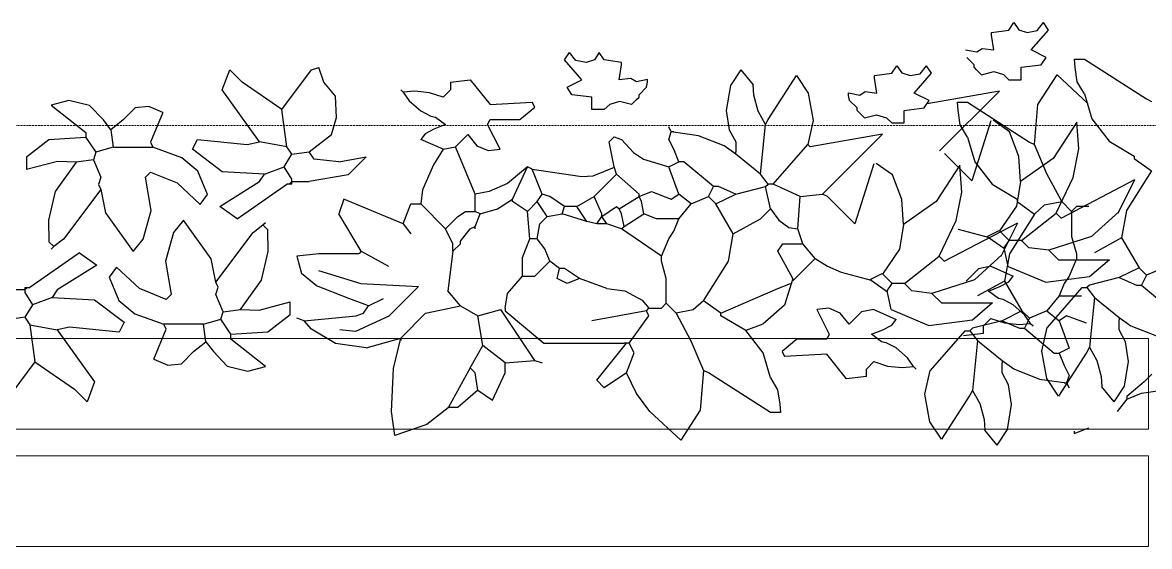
# Model space of a CAD drawing. Header units: inches. Extents: x 2960 to 8891, y 1487 to 4457.
# Drawn here: x 5723.7 to 5868.6, y 3496.3 to 3563.5 of the extents above; entities that cross this region are included whole.
import ezdxf

# ---------------------------------------------------------------- set-up
doc = ezdxf.new("R2010")
doc.units = ezdxf.units.IN
doc.header["$MEASUREMENT"] = 0
doc.linetypes.add('HIDDEN', pattern=[0.375, 0.25, -0.125])
for name, color, linetype, lineweight in [('A-FLOR-FTPT', 6, 'HIDDEN', 13), ('A-FURN', 8, 'Continuous', 20), ('G-HEDGE', 96, 'Continuous', 25)]:
    doc.layers.add(name, color=color, linetype=linetype, lineweight=lineweight)

msp = doc.modelspace()

# ---------------------------------------------------------------- linework, layer by layer
at = {"layer": 'A-FLOR-FTPT'}
msp.add_line((5910.47, 3550.33), (5003.47, 3550.33), dxfattribs=at)
at = {"layer": 'A-FURN'}
for p, q in [((5868.47, 3522.97), (5603.9, 3522.97)), ((5868.47, 3511.33), (5868.47, 3522.97)), ((5603.9, 3511.33), (5868.47, 3511.33)), ((5868.47, 3507.91), (5603.9, 3507.91)), ((5868.47, 3496.27), (5868.47, 3507.91)), ((5603.9, 3496.27), (5868.47, 3496.27))]:
    msp.add_line(p, q, dxfattribs=at)
at = {"layer": 'G-HEDGE'}
for p, q in [((5850.51, 3562.59), (5851.14, 3563.55)), ((5851.14, 3563.55), (5851.77, 3562.62)), ((5854.16, 3562.51), (5854.97, 3563.55)), ((5855.61, 3562.59), (5854.97, 3563.55)), ((5848.27, 3562.27), (5850.51, 3562.59)), ((5848.27, 3561.95), (5848.27, 3562.27)), ((5848.59, 3560.04), (5848.27, 3561.95)), ((5851.77, 3562.62), (5852.86, 3562.28)), ((5852.86, 3562.28), (5854.16, 3562.51)), ((5853.38, 3560.04), (5855.61, 3562.59)), ((5793.4, 3558.75), (5794.04, 3559.71)), ((5794.84, 3558.66), (5794.04, 3559.71)), ((5797.86, 3559.71), (5797.24, 3558.78)), ((5798.5, 3558.75), (5797.86, 3559.71)), ((5844.95, 3560.06), (5846.39, 3559.78)), ((5846.04, 3558.13), (5845.08, 3559.08)), ((5846.39, 3559.78), (5847.08, 3560.22)), ((5847.08, 3560.22), (5848.59, 3560.04)), ((5855.29, 3559.08), (5853.38, 3560.04)), ((5854.65, 3558.13), (5855.29, 3559.08)), ((5760.87, 3557.47), (5761.83, 3557.79)), ((5762.46, 3555.88), (5761.83, 3557.79)), ((5795.63, 3556.2), (5793.4, 3558.75)), ((5796.15, 3558.44), (5794.84, 3558.66)), ((5797.24, 3558.78), (5796.15, 3558.44)), ((5800.73, 3558.43), (5798.5, 3558.75)), ((5800.41, 3556.2), (5800.73, 3558.11)), ((5800.73, 3558.11), (5800.73, 3558.43)), ((5835.47, 3557.06), (5836.1, 3558.01)), ((5836.1, 3558.01), (5836.73, 3557.09)), ((5839.12, 3556.97), (5839.93, 3558.01)), ((5840.57, 3557.06), (5839.93, 3558.01)), ((5846.04, 3557.81), (5846.04, 3558.13)), ((5846.36, 3557.49), (5846.04, 3557.81)), ((5852.1, 3557.81), (5854.65, 3558.13)), ((5852.1, 3556.21), (5852.1, 3557.81)), ((5858.93, 3558.85), (5860.21, 3558.85)), ((5859.01, 3557.78), (5858.93, 3558.85)), ((5859.3, 3555.94), (5859.01, 3557.78)), ((5860.21, 3558.85), (5868.18, 3553.75)), ((5749.39, 3554.92), (5750.35, 3557.47)), ((5751.94, 3555.88), (5750.35, 3557.47)), ((5757.04, 3552.37), (5760.87, 3557.47)), ((5778.73, 3555.88), (5781.28, 3556.2)), ((5781.28, 3556.2), (5783.83, 3553.01)), ((5793.72, 3555.24), (5795.63, 3556.2)), ((5801.92, 3556.38), (5800.41, 3556.2)), ((5802.62, 3555.94), (5801.92, 3556.38)), ((5804.06, 3556.22), (5802.62, 3555.94)), ((5804.06, 3555.9), (5804.06, 3556.22)), ((5816.04, 3557.47), (5814.73, 3555.47)), ((5816.04, 3557.47), (5817.63, 3555.56)), ((5819.55, 3551.1), (5823.19, 3556.73)), ((5823.19, 3556.73), (5824.7, 3554.5)), ((5833.23, 3556.74), (5835.47, 3557.06)), ((5833.23, 3556.42), (5833.23, 3556.74)), ((5833.55, 3554.5), (5833.23, 3556.42)), ((5836.73, 3557.09), (5837.82, 3556.74)), ((5837.82, 3556.74), (5839.12, 3556.97)), ((5838.34, 3554.5), (5840.57, 3557.06)), ((5846.36, 3557.49), (5847, 3556.85)), ((5847, 3556.85), (5848.55, 3557.26)), ((5848.55, 3557.26), (5849.81, 3556.86)), ((5849.81, 3556.86), (5850.51, 3556.21)), ((5850.51, 3556.21), (5852.1, 3556.21)), ((5854.22, 3553.01), (5856.71, 3556.85)), ((5856.71, 3556.85), (5860.66, 3553.17)), ((5754.17, 3548.22), (5749.39, 3554.92)), ((5757.04, 3552.37), (5751.94, 3555.88)), ((5763.95, 3554.11), (5762.46, 3555.88)), ((5772.67, 3554.6), (5772.35, 3554.92)), ((5774.15, 3554.72), (5772.67, 3554.6)), ((5776.02, 3554.54), (5774.15, 3554.72)), ((5778.73, 3554.92), (5777.77, 3553.97)), ((5778.73, 3555.88), (5778.73, 3554.92)), ((5794.35, 3554.28), (5793.72, 3555.24)), ((5802.97, 3554.28), (5803.92, 3555.24)), ((5803.92, 3555.24), (5804.06, 3555.9)), ((5814.73, 3555.47), (5814.18, 3552.27)), ((5817.72, 3554.21), (5817.63, 3555.56)), ((5831.35, 3554.24), (5832.04, 3554.69)), ((5832.04, 3554.69), (5833.55, 3554.5)), ((5849.3, 3554.76), (5840.01, 3553.12)), ((5841.6, 3547.06), (5849.3, 3554.76)), ((5860.21, 3554.39), (5859.3, 3555.94)), ((5729.69, 3553.53), (5727.41, 3552.95)), ((5732.33, 3552.92), (5729.69, 3553.53)), ((5764.1, 3551.35), (5763.95, 3554.11)), ((5772.67, 3554.6), (5773.44, 3553.5)), ((5773.44, 3553.5), (5774.91, 3552.21)), ((5777.77, 3553.97), (5776.02, 3554.54)), ((5783.83, 3553.01), (5789.25, 3553.33)), ((5789.57, 3552.69), (5789.25, 3553.33)), ((5796.91, 3553.97), (5794.35, 3554.28)), ((5796.91, 3552.37), (5796.91, 3553.97)), ((5800.45, 3553.41), (5799.2, 3553.01)), ((5802.01, 3553.01), (5800.45, 3553.41)), ((5802.65, 3553.65), (5802.01, 3553.01)), ((5802.65, 3553.65), (5802.97, 3553.97)), ((5802.97, 3553.97), (5802.97, 3554.28)), ((5818.27, 3552.16), (5817.72, 3554.21)), ((5824.7, 3554.5), (5825.35, 3550.96)), ((5829.91, 3554.2), (5829.91, 3554.52)), ((5829.91, 3554.52), (5831.35, 3554.24)), ((5830.04, 3553.55), (5829.91, 3554.2)), ((5831, 3552.59), (5830.04, 3553.55)), ((5840.25, 3553.55), (5838.34, 3554.5)), ((5839.61, 3552.59), (5840.25, 3553.55)), ((5843.89, 3553.31), (5845.17, 3553.31)), ((5843.97, 3552.25), (5843.89, 3553.31)), ((5845.17, 3553.31), (5853.14, 3548.21)), ((5860.21, 3554.39), (5861.17, 3551.2)), ((5868.18, 3553.75), (5868.82, 3553.43)), ((5727.41, 3552.95), (5731.88, 3549.45)), ((5734.11, 3551.04), (5732.33, 3552.92)), ((5738.19, 3552.61), (5736.66, 3551.04)), ((5739.94, 3552.77), (5738.19, 3552.61)), ((5741.77, 3552), (5739.94, 3552.77)), ((5741.77, 3552), (5740.17, 3548.17)), ((5757.68, 3547.59), (5757.04, 3552.37)), ((5774.91, 3552.21), (5776.2, 3551.53)), ((5787.66, 3551.1), (5789.57, 3552.69)), ((5798.5, 3552.37), (5796.91, 3552.37)), ((5799.2, 3553.01), (5798.5, 3552.37)), ((5814.18, 3552.27), (5814.56, 3549.76)), ((5819.23, 3550.46), (5818.27, 3552.16)), ((5831, 3552.27), (5831, 3552.59)), ((5831.32, 3551.95), (5831, 3552.27)), ((5831.32, 3551.95), (5831.96, 3551.32)), ((5831.96, 3551.32), (5833.51, 3551.72)), ((5833.51, 3551.72), (5834.77, 3551.32)), ((5837.06, 3552.27), (5839.61, 3552.59)), ((5837.06, 3550.68), (5837.06, 3552.27)), ((5844.26, 3550.41), (5843.97, 3552.25)), ((5853.78, 3547.89), (5854.22, 3553.01)), ((5735.07, 3549.77), (5734.11, 3551.04)), ((5736.66, 3551.04), (5735.07, 3549.77)), ((5763.42, 3549.18), (5764.1, 3551.35)), ((5776.2, 3551.53), (5776.81, 3551.41)), ((5778.09, 3550.46), (5776.61, 3549.88)), ((5776.81, 3551.41), (5778.09, 3550.46)), ((5783.51, 3550.46), (5783.83, 3551.1)), ((5785.11, 3547.27), (5783.51, 3550.46)), ((5783.83, 3551.1), (5787.66, 3551.1)), ((5818.59, 3544.08), (5819.23, 3550.46)), ((5819.23, 3550.46), (5819.55, 3551.1)), ((5825.35, 3550.96), (5824.65, 3547.91)), ((5834.77, 3551.32), (5835.47, 3550.68)), ((5835.47, 3550.68), (5837.06, 3550.68)), ((5845.17, 3548.85), (5844.26, 3550.41)), ((5848.2, 3550.93), (5845.75, 3543.24)), ((5850.6, 3549.53), (5848.5, 3551)), ((5859.25, 3550.75), (5856.21, 3546.1)), ((5859.48, 3547.33), (5859.25, 3550.75)), ((5861.17, 3551.2), (5863.4, 3548.33)), ((5731.88, 3549.45), (5731.88, 3548.81)), ((5735.07, 3549.77), (5735.39, 3547.53)), ((5760.55, 3546.95), (5763.42, 3549.18)), ((5775.49, 3549.26), (5774.9, 3548.54)), ((5776.61, 3549.88), (5775.49, 3549.26)), ((5779.37, 3547.59), (5780.96, 3549.18)), ((5780.96, 3549.18), (5782.11, 3547.73)), ((5799.14, 3548.22), (5799.78, 3548.86)), ((5799.78, 3548.86), (5800.73, 3548.54)), ((5807.11, 3549.5), (5806.79, 3550.14)), ((5806.79, 3548.54), (5807.11, 3549.5)), ((5807.43, 3549.5), (5807.11, 3549.5)), ((5810.59, 3549.02), (5807.11, 3549.5)), ((5813.91, 3547.71), (5810.59, 3549.02)), ((5814.56, 3549.76), (5815.4, 3548.22)), ((5834.26, 3549.23), (5824.97, 3547.59)), ((5826.56, 3541.53), (5834.26, 3549.23)), ((5845.17, 3548.85), (5846.13, 3545.66)), ((5851.77, 3546.35), (5850.6, 3549.53)), ((5727.1, 3548.49), (5724.23, 3546.26)), ((5731.88, 3548.81), (5727.1, 3548.49)), ((5731.88, 3548.81), (5733.16, 3546.9)), ((5735.39, 3547.53), (5733.16, 3546.9)), ((5735.39, 3547.53), (5740.49, 3547.53)), ((5740.17, 3548.17), (5740.49, 3547.53)), ((5744.19, 3546.17), (5740.49, 3547.53)), ((5745.56, 3547.27), (5746.2, 3548.54)), ((5746.2, 3548.54), (5752.58, 3547.91)), ((5752.58, 3547.91), (5754.17, 3548.22)), ((5757.68, 3547.59), (5754.17, 3548.22)), ((5758.32, 3546.63), (5757.68, 3547.59)), ((5777.77, 3547.27), (5774.9, 3548.54)), ((5777.77, 3547.27), (5779.37, 3547.59)), ((5781.92, 3541.53), (5779.37, 3547.59)), ((5782.11, 3547.73), (5783.58, 3547.12)), ((5799.78, 3545.04), (5799.14, 3548.22)), ((5800.73, 3548.54), (5802.25, 3546.85)), ((5807.43, 3547.27), (5806.79, 3548.54)), ((5815.4, 3546.63), (5813.91, 3547.71)), ((5815.4, 3548.22), (5815.4, 3546.95)), ((5820.19, 3542.8), (5824.65, 3547.91)), ((5824.97, 3547.59), (5824.65, 3547.91)), ((5853.14, 3548.21), (5853.78, 3547.89)), ((5855.39, 3544.12), (5853.78, 3547.89)), ((5863.4, 3548.33), (5866.59, 3546.41)), ((5724.23, 3546.26), (5724.23, 3544.66)), ((5732.84, 3545.94), (5730.6, 3545.62)), ((5733.16, 3546.9), (5732.84, 3545.94)), ((5732.84, 3545.94), (5733.79, 3543.71)), ((5746.24, 3544.48), (5744.19, 3546.17)), ((5749.39, 3544.4), (5745.56, 3547.27)), ((5757.36, 3545.04), (5758.32, 3546.63)), ((5758.32, 3546.63), (5760.55, 3546.95)), ((5761.19, 3545.99), (5760.55, 3546.95)), ((5764.38, 3545.67), (5761.19, 3545.99)), ((5764.38, 3545.67), (5767.91, 3546.29)), ((5767.91, 3546.29), (5765.56, 3543.99)), ((5777.77, 3547.27), (5776.55, 3545.27)), ((5783.58, 3547.12), (5785.11, 3547.27)), ((5802.25, 3546.85), (5803.56, 3545.99)), ((5803.56, 3545.99), (5806.79, 3545.04)), ((5808.07, 3545.67), (5807.43, 3547.27)), ((5815.4, 3546.63), (5815.4, 3546.95)), ((5818.59, 3544.08), (5815.4, 3546.63)), ((5845.75, 3543.24), (5842.24, 3546.75)), ((5852, 3543.16), (5851.77, 3546.35)), ((5856.21, 3546.1), (5852, 3543.16)), ((5858.78, 3543.65), (5859.48, 3547.33)), ((5866.59, 3546.41), (5866.59, 3546.09)), ((5866.59, 3546.09), (5868.82, 3544.5)), ((5728.23, 3545.71), (5724.23, 3544.66)), ((5730.6, 3545.62), (5727.94, 3541.87)), ((5730.6, 3545.62), (5728.23, 3545.71)), ((5747.51, 3541.47), (5746.24, 3544.48)), ((5754.81, 3544.08), (5757.36, 3545.04)), ((5758.32, 3543.44), (5757.36, 3545.04)), ((5776.55, 3545.27), (5775.14, 3542.08)), ((5788.61, 3545.04), (5786.04, 3542.88)), ((5786.7, 3540.89), (5788.61, 3545.04)), ((5789.25, 3544.72), (5788.61, 3545.04)), ((5789.25, 3544.72), (5795.63, 3543.76)), ((5790.53, 3541.53), (5789.25, 3544.72)), ((5797.08, 3543.88), (5799.8, 3544.97)), ((5800.09, 3544.08), (5799.78, 3545.04)), ((5806.79, 3545.04), (5808.07, 3545.67)), ((5808.07, 3541.53), (5806.79, 3545.04)), ((5808.71, 3545.67), (5808.07, 3545.67)), ((5812.53, 3542.48), (5808.71, 3545.67)), ((5833.16, 3545.39), (5830.71, 3537.7)), ((5835.56, 3543.99), (5833.46, 3545.46)), ((5844.21, 3545.22), (5841.17, 3540.56)), ((5844.44, 3541.79), (5844.21, 3545.22)), ((5846.13, 3545.66), (5848.36, 3542.79)), ((5868.82, 3544.5), (5865.63, 3539.4)), ((5733.79, 3543.71), (5733.47, 3542.75)), ((5740.17, 3544.34), (5739.53, 3543.71)), ((5740.24, 3539.42), (5739.53, 3543.71)), ((5740.17, 3544.34), (5743.61, 3542.95)), ((5749.07, 3539.93), (5754.17, 3543.12)), ((5754.81, 3544.08), (5749.39, 3544.4)), ((5754.17, 3543.12), (5754.81, 3544.08)), ((5758, 3542.8), (5758.32, 3543.12)), ((5758.32, 3543.12), (5758.32, 3543.44)), ((5758.32, 3542.8), (5758.32, 3543.12)), ((5758.32, 3543.12), (5760.55, 3543.12)), ((5765.56, 3543.99), (5760.55, 3543.12)), ((5795.63, 3543.76), (5797.08, 3543.88)), ((5797.22, 3541.21), (5800.09, 3544.08)), ((5802.97, 3541.53), (5800.09, 3544.08)), ((5819.55, 3542.8), (5818.59, 3544.08)), ((5836.73, 3540.81), (5835.56, 3543.99)), ((5852, 3543.16), (5851.48, 3539.98)), ((5857.29, 3540.56), (5855.39, 3544.12)), ((5856.59, 3539.09), (5858.78, 3543.65)), ((5857.23, 3538.45), (5866.71, 3543.38)), ((5864.57, 3539.09), (5866.71, 3543.38)), ((5727.94, 3541.87), (5727.06, 3538.19)), ((5733.79, 3542.11), (5729.01, 3535.73)), ((5733.47, 3542.75), (5733.79, 3542.11)), ((5733.79, 3542.11), (5734.38, 3539.11)), ((5743.61, 3542.95), (5746.55, 3540.2)), ((5751.3, 3538.34), (5757.68, 3542.8)), ((5758, 3542.8), (5757.68, 3542.8)), ((5758.32, 3542.8), (5758, 3542.8)), ((5775.14, 3542.08), (5774.9, 3540.25)), ((5783.69, 3541.84), (5781.92, 3541.53)), ((5786.04, 3542.88), (5783.69, 3541.84)), ((5802.97, 3541.21), (5804.56, 3541.85)), ((5804.56, 3541.85), (5807.11, 3540.89)), ((5811.89, 3541.21), (5812.53, 3542.48)), ((5813.17, 3542.48), (5812.53, 3542.48)), ((5815.4, 3541.53), (5813.17, 3542.48)), ((5815.4, 3541.53), (5819.23, 3542.48)), ((5819.23, 3542.48), (5819.55, 3542.8)), ((5819.87, 3539.61), (5819.23, 3542.48)), ((5820.19, 3542.8), (5819.55, 3542.8)), ((5823.69, 3541.21), (5820.19, 3542.8)), ((5843.74, 3538.12), (5844.44, 3541.79)), ((5848.36, 3542.79), (5851.55, 3540.88)), ((5746.55, 3540.2), (5747.51, 3541.47)), ((5765.01, 3540.89), (5764.38, 3538.98)), ((5772.67, 3537.7), (5765.01, 3540.89)), ((5772.67, 3537.7), (5773.63, 3540.25)), ((5773.63, 3540.25), (5774.9, 3540.25)), ((5778.09, 3537.06), (5774.9, 3540.25)), ((5781.92, 3539.3), (5781.92, 3541.53)), ((5784.79, 3539.61), (5786.7, 3540.89)), ((5786.7, 3540.57), (5786.7, 3540.89)), ((5788.61, 3539.3), (5786.7, 3540.57)), ((5788.61, 3539.3), (5789.89, 3540.57)), ((5789.89, 3540.57), (5790.53, 3541.53)), ((5791.16, 3538.66), (5789.89, 3540.57)), ((5791.48, 3541.21), (5790.53, 3541.53)), ((5793.4, 3539.93), (5791.48, 3541.21)), ((5794.99, 3539.93), (5797.22, 3541.21)), ((5798.18, 3538.98), (5797.22, 3541.21)), ((5800.41, 3539.61), (5802.97, 3541.21)), ((5802.97, 3541.21), (5802.97, 3541.53)), ((5803.28, 3540.57), (5802.97, 3541.21)), ((5803.6, 3538.98), (5803.28, 3540.57)), ((5807.11, 3540.89), (5808.07, 3541.53)), ((5809.66, 3540.25), (5808.07, 3541.53)), ((5808.07, 3538.34), (5809.66, 3540.25)), ((5809.66, 3540.25), (5811.89, 3541.21)), ((5812.85, 3540.25), (5811.89, 3541.21)), ((5812.85, 3540.25), (5815.4, 3541.53)), ((5815.08, 3536.43), (5812.85, 3540.25)), ((5823.37, 3537.06), (5823.69, 3541.21)), ((5823.69, 3541.21), (5826.56, 3541.53)), ((5827.2, 3541.21), (5826.56, 3541.53)), ((5830.71, 3537.7), (5827.2, 3541.21)), ((5836.96, 3537.63), (5836.73, 3540.81)), ((5841.17, 3540.56), (5836.96, 3537.63)), ((5851.55, 3540.88), (5851.55, 3540.56)), ((5851.55, 3540.56), (5853.78, 3538.96)), ((5853.78, 3538.96), (5855.1, 3540.13)), ((5855.1, 3540.13), (5857.29, 3540.56)), ((5857.29, 3540.56), (5858.56, 3539.28)), ((5734.38, 3539.11), (5737.94, 3534.14)), ((5739.21, 3535.73), (5740.24, 3539.42)), ((5751.3, 3538.34), (5749.07, 3539.93)), ((5767.25, 3534.19), (5764.38, 3538.98)), ((5779.68, 3538.66), (5780.64, 3539.3)), ((5780.64, 3539.3), (5781.92, 3539.3)), ((5782.55, 3538.98), (5781.92, 3539.3)), ((5781.92, 3537.38), (5782.55, 3538.98)), ((5782.55, 3538.98), (5784.79, 3539.61)), ((5788.93, 3535.79), (5788.61, 3539.3)), ((5791.16, 3538.66), (5793.08, 3538.98)), ((5793.08, 3538.98), (5793.4, 3539.93)), ((5796.27, 3538.02), (5793.08, 3538.98)), ((5794.99, 3539.93), (5793.4, 3539.93)), ((5796.27, 3538.02), (5794.99, 3539.93)), ((5798.18, 3538.66), (5800.09, 3539.93)), ((5798.18, 3538.66), (5798.18, 3538.98)), ((5800.09, 3539.93), (5800.41, 3539.61)), ((5800.73, 3538.98), (5800.41, 3539.61)), ((5801.05, 3537.38), (5800.73, 3538.98)), ((5801.05, 3537.38), (5803.6, 3538.98)), ((5805.2, 3538.34), (5803.6, 3538.98)), ((5818.59, 3538.34), (5819.87, 3539.61)), ((5819.87, 3539.61), (5820.92, 3538.16)), ((5851.48, 3539.98), (5849.31, 3536.79)), ((5853.78, 3538.96), (5850.59, 3533.86)), ((5852.13, 3535.58), (5856.59, 3539.09)), ((5856.59, 3539.09), (5857.23, 3538.45)), ((5859.2, 3539.92), (5858.56, 3539.28)), ((5858.56, 3539.28), (5858.56, 3536.09)), ((5860.8, 3539.92), (5859.2, 3539.92)), ((5864.62, 3539.25), (5861.12, 3536.06)), ((5865.63, 3539.4), (5864.99, 3535.89)), ((5727.06, 3538.19), (5727.1, 3535.41)), ((5744.42, 3538.19), (5743.15, 3536.6)), ((5747.98, 3533.22), (5744.42, 3538.19)), ((5753.35, 3536.6), (5754.63, 3537.56)), ((5754.63, 3537.56), (5754.95, 3537.88)), ((5755.27, 3536.92), (5754.63, 3537.56)), ((5772.67, 3537.7), (5773.63, 3536.43)), ((5778.09, 3537.06), (5779.68, 3538.66)), ((5781.28, 3537.06), (5781.92, 3537.38)), ((5781.92, 3537.06), (5781.92, 3537.38)), ((5789.89, 3535.79), (5790.21, 3537.7)), ((5790.21, 3537.7), (5791.16, 3538.66)), ((5797.54, 3537.7), (5796.27, 3538.02)), ((5797.54, 3537.7), (5798.18, 3538.66)), ((5798.82, 3537.7), (5797.54, 3537.7)), ((5798.82, 3537.7), (5798.18, 3538.66)), ((5800.73, 3537.06), (5798.82, 3537.7)), ((5800.73, 3537.06), (5801.05, 3537.38)), ((5808.07, 3538.34), (5805.2, 3538.34)), ((5807.43, 3536.74), (5808.07, 3538.34)), ((5815.08, 3536.43), (5818.59, 3538.34)), ((5820.92, 3538.16), (5822.24, 3537.24)), ((5822.24, 3537.24), (5823.37, 3537.06)), ((5836.96, 3537.63), (5836.44, 3534.44)), ((5841.55, 3533.56), (5843.74, 3538.12)), ((5842.19, 3532.92), (5851.67, 3537.85)), ((5849.53, 3533.56), (5851.67, 3537.85)), ((5743.15, 3536.6), (5742.12, 3532.91)), ((5748.57, 3530.22), (5753.35, 3536.6)), ((5755.3, 3534.14), (5755.27, 3536.92)), ((5779.05, 3535.15), (5778.09, 3537.06)), ((5780, 3535.47), (5781.28, 3537.06)), ((5787.97, 3533.4), (5788.93, 3535.79)), ((5789.89, 3535.79), (5788.93, 3535.79)), ((5790.85, 3534.51), (5789.89, 3535.79)), ((5805.84, 3533.56), (5800.73, 3537.06)), ((5805.84, 3533.56), (5806.79, 3535.79)), ((5806.79, 3535.79), (5807.43, 3536.74)), ((5814.45, 3532.92), (5815.08, 3536.43)), ((5824.01, 3535.15), (5823.37, 3537.06)), ((5843.98, 3537.03), (5847.85, 3535.99)), ((5847.64, 3536.05), (5849.26, 3536.86)), ((5847.85, 3535.99), (5849.96, 3534.52)), ((5849.26, 3536.86), (5850.53, 3535.58)), ((5861.12, 3536.06), (5855.64, 3534.31)), ((5858.56, 3536.09), (5859.2, 3533.86)), ((5864.99, 3535.89), (5861.49, 3533.97)), ((5864.99, 3535.89), (5867.23, 3532.06)), ((5727.1, 3535.41), (5727.73, 3534.78)), ((5727.73, 3534.78), (5727.41, 3534.46)), ((5729.01, 3535.73), (5727.73, 3534.78)), ((5737.94, 3534.14), (5739.21, 3535.73)), ((5779.05, 3534.19), (5780, 3535.15)), ((5779.05, 3534.19), (5779.05, 3535.15)), ((5780, 3535.15), (5780, 3535.47)), ((5791.48, 3532.92), (5790.85, 3534.51)), ((5820.82, 3534.19), (5821.46, 3535.15)), ((5821.46, 3535.15), (5824.01, 3535.15)), ((5825.61, 3533.24), (5824.01, 3535.15)), ((5836.44, 3534.44), (5834.27, 3531.25)), ((5849.9, 3534.63), (5850.53, 3535.58)), ((5850.43, 3532.22), (5849.9, 3534.63)), ((5852.13, 3535.58), (5850.53, 3535.58)), ((5853.08, 3534.63), (5852.13, 3535.58)), ((5855.64, 3534.31), (5853.08, 3534.63)), ((5731.06, 3533.99), (5724.68, 3529.53)), ((5731.06, 3533.99), (5733.29, 3532.4)), ((5742.12, 3532.91), (5742.83, 3528.63)), ((5748.57, 3530.22), (5747.98, 3533.22)), ((5754.42, 3530.46), (5755.3, 3534.14)), ((5761.83, 3533.87), (5758.96, 3533.56)), ((5758.96, 3533.56), (5759.59, 3531.32)), ((5766.93, 3533.87), (5761.83, 3533.87)), ((5767.25, 3534.19), (5766.93, 3533.87)), ((5767.25, 3534.19), (5770.75, 3532.28)), ((5779.05, 3534.19), (5778.41, 3529.09)), ((5787.98, 3531), (5787.97, 3533.4)), ((5789.57, 3531), (5791.48, 3532.92)), ((5792.76, 3531.96), (5791.48, 3532.92)), ((5805.84, 3532.92), (5805.84, 3533.56)), ((5806.47, 3530.69), (5805.84, 3532.92)), ((5811.26, 3527.82), (5814.45, 3532.92)), ((5822.74, 3530.69), (5820.82, 3534.19)), ((5822.74, 3530.37), (5825.61, 3533.24)), ((5825.61, 3533.24), (5827.2, 3532.28)), ((5837.09, 3530.05), (5841.55, 3533.56)), ((5841.55, 3533.56), (5842.19, 3532.92)), ((5849.58, 3533.71), (5846.08, 3530.53)), ((5850.59, 3533.86), (5849.95, 3530.35)), ((5856.91, 3533.03), (5855.64, 3534.31)), ((5863.35, 3533.03), (5856.91, 3533.03)), ((5859.2, 3533.22), (5858.24, 3530.99)), ((5859.2, 3533.86), (5859.2, 3533.22)), ((5860.88, 3530.92), (5863.45, 3533.13)), ((5733.29, 3532.4), (5728.19, 3529.21)), ((5735.81, 3532.14), (5734.86, 3530.86)), ((5738.76, 3529.39), (5735.81, 3532.14)), ((5761.77, 3531.69), (5767.22, 3530.06)), ((5792.44, 3530.69), (5792.76, 3531.96)), ((5793.4, 3531.96), (5792.76, 3531.96)), ((5795.31, 3530.69), (5793.4, 3531.96)), ((5827.2, 3532.28), (5828.94, 3531.5)), ((5828.94, 3531.5), (5832.81, 3530.45)), ((5846.61, 3531.93), (5845.01, 3530.33)), ((5848.2, 3532.25), (5846.61, 3531.93)), ((5848.2, 3532.25), (5851.07, 3530.97)), ((5850.43, 3532.22), (5855.27, 3530.19)), ((5867.23, 3532.06), (5864.67, 3530.79)), ((5867.23, 3532.06), (5868.18, 3531.1)), ((5870.41, 3532.06), (5868.18, 3531.1)), ((5734.86, 3530.86), (5736.12, 3527.85)), ((5748.89, 3529.58), (5748.57, 3530.22)), ((5751.76, 3526.71), (5754.42, 3530.46)), ((5761.51, 3529.73), (5759.59, 3531.32)), ((5767.22, 3530.06), (5774.62, 3529.65)), ((5786.38, 3529.09), (5787.98, 3531)), ((5787.98, 3531), (5789.57, 3531)), ((5793.72, 3530.05), (5792.44, 3530.69)), ((5795.31, 3530.69), (5793.72, 3530.05)), ((5798.82, 3529.41), (5795.31, 3530.69)), ((5806.47, 3527.5), (5806.47, 3530.69)), ((5820.82, 3529.41), (5822.42, 3530.05)), ((5822.74, 3530.69), (5821.65, 3527.26)), ((5822.74, 3530.37), (5822.74, 3530.69)), ((5832.6, 3530.51), (5834.22, 3531.32)), ((5832.81, 3530.45), (5834.92, 3528.98)), ((5834.22, 3531.32), (5835.49, 3530.05)), ((5834.86, 3529.09), (5835.49, 3530.05)), ((5837.09, 3530.05), (5835.49, 3530.05)), ((5838.04, 3529.09), (5837.09, 3530.05)), ((5846.08, 3530.53), (5840.6, 3528.77)), ((5849.95, 3530.35), (5846.45, 3528.44)), ((5849.36, 3529.64), (5850.48, 3530.25)), ((5849.95, 3530.35), (5852.19, 3526.52)), ((5850.48, 3530.25), (5851.07, 3530.97)), ((5855.27, 3530.19), (5860.88, 3530.92)), ((5857.61, 3530.03), (5856.97, 3528.44)), ((5858.24, 3530.99), (5857.61, 3530.03)), ((5864.67, 3530.79), (5860.85, 3529.83)), ((5864.67, 3530.79), (5866.91, 3529.83)), ((5868.18, 3531.1), (5867.54, 3529.83)), ((5724.04, 3529.21), (5721.81, 3529.21)), ((5724.04, 3529.53), (5724.36, 3529.53)), ((5724.04, 3529.53), (5724.04, 3529.21)), ((5724.36, 3529.53), (5724.04, 3529.21)), ((5724.04, 3529.21), (5724.04, 3528.89)), ((5724.04, 3528.89), (5725, 3527.3)), ((5724.36, 3529.53), (5724.68, 3529.53)), ((5728.19, 3529.21), (5727.55, 3528.25)), ((5742.19, 3527.99), (5738.76, 3529.39)), ((5742.19, 3527.99), (5742.83, 3528.63)), ((5748.57, 3528.63), (5748.89, 3529.58)), ((5749.53, 3526.39), (5748.57, 3528.63)), ((5765.65, 3528.13), (5761.51, 3529.73)), ((5774.62, 3529.65), (5770.79, 3525.84)), ((5780, 3527.18), (5778.41, 3529.09)), ((5785.74, 3526.86), (5786.06, 3528.77)), ((5786.06, 3528.77), (5786.38, 3529.09)), ((5798.82, 3529.41), (5801.15, 3529.1)), ((5801.15, 3529.1), (5803.35, 3527.88)), ((5813.49, 3526.22), (5820.82, 3529.41)), ((5835.39, 3526.68), (5834.86, 3529.09)), ((5840.6, 3528.77), (5838.04, 3529.09)), ((5841.87, 3527.5), (5840.6, 3528.77)), ((5847.88, 3529.06), (5849.36, 3529.64)), ((5849.16, 3528.1), (5847.88, 3529.06)), ((5859.89, 3529.51), (5855.43, 3524.41)), ((5859.89, 3529.51), (5860.53, 3529.51)), ((5860.85, 3529.83), (5860.53, 3529.51)), ((5860.53, 3529.51), (5861.49, 3528.23)), ((5866.91, 3529.83), (5867.54, 3529.83)), ((5867.54, 3529.83), (5871.37, 3526.64)), ((5725, 3527.3), (5724.04, 3525.7)), ((5727.55, 3528.25), (5725, 3527.3)), ((5727.55, 3528.25), (5732.97, 3527.94)), ((5732.97, 3527.94), (5736.8, 3525.07)), ((5736.12, 3527.85), (5738.17, 3526.16)), ((5754.13, 3526.62), (5758.14, 3527.67)), ((5758.14, 3526.08), (5758.14, 3527.67)), ((5768.2, 3527.18), (5765.65, 3528.13)), ((5767.57, 3526.22), (5768.2, 3527.18)), ((5768.2, 3527.18), (5770.12, 3528.13)), ((5775.54, 3526.22), (5780, 3527.18)), ((5780, 3527.18), (5782.24, 3525.9)), ((5803.35, 3527.88), (5804.24, 3526.86)), ((5805.84, 3526.86), (5806.47, 3527.5)), ((5807.75, 3526.22), (5806.47, 3527.5)), ((5811.26, 3527.82), (5809.94, 3526.65)), ((5813.49, 3526.22), (5811.26, 3527.82)), ((5821.65, 3527.26), (5818.87, 3524.81)), ((5848.31, 3527.5), (5841.87, 3527.5)), ((5845.84, 3525.39), (5848.41, 3527.59)), ((5849.77, 3527.98), (5849.16, 3528.1)), ((5851.06, 3527.31), (5849.77, 3527.98)), ((5852.53, 3526.02), (5851.06, 3527.31)), ((5856.97, 3528.44), (5855.37, 3526.52)), ((5856.97, 3528.44), (5859.84, 3528.44)), ((5861.49, 3528.23), (5860.85, 3521.86)), ((5861.49, 3528.23), (5864.67, 3525.68)), ((5724.04, 3525.7), (5721.81, 3525.38)), ((5724.04, 3525.7), (5724.68, 3524.75)), ((5738.17, 3526.16), (5741.87, 3524.8)), ((5749.21, 3525.44), (5749.53, 3526.39)), ((5749.53, 3526.39), (5751.76, 3526.71)), ((5751.76, 3526.71), (5754.13, 3526.62)), ((5755.27, 3523.84), (5758.14, 3526.08)), ((5759.91, 3525.26), (5766.61, 3525.9)), ((5770.79, 3525.84), (5766.51, 3523.87)), ((5766.61, 3525.9), (5767.57, 3526.22)), ((5772.35, 3523.03), (5775.54, 3526.22)), ((5782.24, 3525.9), (5785.2, 3526.71)), ((5782.87, 3522.07), (5782.24, 3525.9)), ((5789.57, 3520.16), (5785.2, 3526.71)), ((5785.74, 3526.86), (5785.74, 3526.54)), ((5785.74, 3526.54), (5790.72, 3522.39)), ((5803.92, 3526.54), (5796.91, 3525.26)), ((5801.69, 3522.39), (5804.24, 3525.9)), ((5803.92, 3526.54), (5804.24, 3526.86)), ((5804.24, 3525.9), (5803.92, 3526.54)), ((5804.24, 3526.86), (5805.84, 3526.86)), ((5809.94, 3526.65), (5807.75, 3526.22)), ((5807.75, 3526.22), (5809.64, 3522.66)), ((5813.49, 3525.9), (5813.49, 3526.22)), ((5816.68, 3523.99), (5813.49, 3525.9)), ((5827.35, 3526.86), (5825.82, 3526.71)), ((5825.82, 3526.71), (5827.42, 3523.52)), ((5828.82, 3526.25), (5827.35, 3526.86)), ((5829.97, 3524.8), (5828.82, 3526.25)), ((5831.57, 3526.39), (5829.97, 3524.8)), ((5833.16, 3526.71), (5831.57, 3526.39)), ((5833.16, 3526.71), (5836.03, 3525.43)), ((5835.39, 3526.68), (5840.23, 3524.65)), ((5852.19, 3526.52), (5849.63, 3525.25)), ((5852.19, 3526.52), (5853.14, 3525.57)), ((5853.3, 3524.91), (5852.53, 3526.02)), ((5855.37, 3526.52), (5853.14, 3525.57)), ((5855.37, 3526.52), (5856.97, 3525.25)), ((5857.93, 3525.89), (5856.97, 3525.25)), ((5860.48, 3524.93), (5857.93, 3525.89)), ((5864.67, 3525.68), (5864.67, 3525.36)), ((5864.67, 3525.68), (5866.17, 3524.61)), ((5724.68, 3524.75), (5728.19, 3524.11)), ((5724.68, 3524.75), (5725.32, 3519.96)), ((5729.78, 3524.43), (5728.19, 3524.11)), ((5736.16, 3523.79), (5729.78, 3524.43)), ((5736.8, 3525.07), (5736.16, 3523.79)), ((5742.19, 3524.16), (5741.87, 3524.8)), ((5746.97, 3524.8), (5741.87, 3524.8)), ((5746.97, 3524.8), (5749.21, 3525.44)), ((5747.29, 3522.57), (5746.97, 3524.8)), ((5750.48, 3523.52), (5749.21, 3525.44)), ((5759.91, 3525.26), (5758.96, 3525.58)), ((5760.88, 3524.19), (5759.91, 3525.26)), ((5763.95, 3522.35), (5760.88, 3524.19)), ((5818.87, 3524.81), (5816.68, 3523.99)), ((5834.32, 3524.1), (5835.44, 3524.71)), ((5835.44, 3524.71), (5836.03, 3525.43)), ((5840.23, 3524.65), (5845.84, 3525.39)), ((5845.81, 3524.29), (5845.49, 3523.97)), ((5849.63, 3525.25), (5845.81, 3524.29)), ((5847.24, 3524.59), (5848.2, 3525.55)), ((5847.24, 3523.64), (5847.24, 3524.59)), ((5848.2, 3525.55), (5849.95, 3524.97)), ((5849.63, 3525.25), (5851.87, 3524.29)), ((5849.95, 3524.97), (5851.82, 3524.79)), ((5851.82, 3524.79), (5853.3, 3524.91)), ((5851.87, 3524.29), (5852.5, 3524.29)), ((5853.14, 3525.57), (5852.5, 3524.29)), ((5852.5, 3524.29), (5856.33, 3521.1)), ((5853.3, 3524.91), (5853.62, 3524.59)), ((5854.73, 3521.36), (5855.43, 3524.41)), ((5856.97, 3525.25), (5858.24, 3521.74)), ((5864.67, 3524.09), (5864.67, 3525.36)), ((5866.17, 3524.61), (5869.49, 3523.3)), ((5728.19, 3524.11), (5732.97, 3517.41)), ((5740.6, 3520.34), (5742.19, 3524.16)), ((5750.48, 3523.52), (5755.27, 3523.84)), ((5750.48, 3522.89), (5750.48, 3523.52)), ((5754.95, 3519.38), (5750.48, 3522.89)), ((5766.51, 3523.87), (5764.5, 3524.08)), ((5767.88, 3521.76), (5772.35, 3523.03)), ((5771.42, 3519.13), (5772.35, 3523.03)), ((5772.35, 3523.03), (5772.35, 3522.71)), ((5818.91, 3521.12), (5816.68, 3523.99)), ((5823.27, 3522.88), (5821.36, 3521.29)), ((5827.1, 3522.88), (5823.27, 3522.88)), ((5827.42, 3523.52), (5827.1, 3522.88)), ((5832.84, 3523.52), (5834.32, 3524.1)), ((5834.12, 3522.56), (5832.84, 3523.52)), ((5844.85, 3523.97), (5840.39, 3518.87)), ((5847.24, 3523.64), (5844.69, 3523.32)), ((5844.85, 3523.97), (5845.49, 3523.97)), ((5845.49, 3523.97), (5846.45, 3522.7)), ((5865.51, 3522.55), (5864.67, 3524.09)), ((5744.17, 3519.72), (5745.7, 3521.29)), ((5745.7, 3521.29), (5747.29, 3522.57)), ((5747.29, 3522.57), (5748.25, 3521.29)), ((5748.25, 3521.29), (5750.03, 3519.41)), ((5767.88, 3521.76), (5763.95, 3522.35)), ((5781.28, 3519.2), (5782.87, 3522.07)), ((5785.74, 3519.84), (5782.87, 3522.07)), ((5790.72, 3522.39), (5801.05, 3522.39)), ((5797.54, 3517.61), (5801.37, 3522.39)), ((5801.37, 3522.39), (5801.05, 3522.39)), ((5801.69, 3522.39), (5801.37, 3522.39)), ((5802.33, 3521.12), (5801.69, 3522.39)), ((5809.64, 3522.66), (5811.26, 3518.88)), ((5834.73, 3522.44), (5834.12, 3522.56)), ((5836.02, 3521.77), (5834.73, 3522.44)), ((5837.49, 3520.48), (5836.02, 3521.77)), ((5846.45, 3522.7), (5845.81, 3516.32)), ((5846.45, 3522.7), (5849.63, 3520.15)), ((5855.38, 3517.82), (5854.73, 3521.36)), ((5858.24, 3521.74), (5856.97, 3521.1)), ((5860.85, 3521.86), (5860.53, 3521.22)), ((5860.85, 3521.86), (5861.81, 3520.16)), ((5865.89, 3520.04), (5865.51, 3522.55)), ((5725.32, 3519.96), (5721.49, 3514.86)), ((5725.32, 3519.96), (5730.42, 3516.45)), ((5740.6, 3520.34), (5742.42, 3519.57)), ((5785.74, 3519.84), (5789.57, 3520.16)), ((5789.57, 3520.16), (5790.53, 3519.84)), ((5801.37, 3518.57), (5802.33, 3521.12)), ((5819.87, 3517.93), (5818.91, 3521.12)), ((5821.36, 3521.29), (5821.68, 3520.65)), ((5827.1, 3520.97), (5821.68, 3520.65)), ((5829.65, 3517.78), (5827.1, 3520.97)), ((5832.2, 3519.06), (5833.16, 3520.01)), ((5833.16, 3520.01), (5834.91, 3519.44)), ((5838.26, 3519.37), (5837.49, 3520.48)), ((5849.63, 3520.15), (5849.63, 3519.83)), ((5849.63, 3520.15), (5851.13, 3519.07)), ((5856.33, 3521.1), (5856.97, 3521.1)), ((5860.53, 3521.22), (5856.89, 3515.59)), ((5856.97, 3521.1), (5857.61, 3519.51)), ((5861.81, 3520.16), (5862.35, 3518.1)), ((5865.35, 3516.85), (5865.89, 3520.04)), ((5742.42, 3519.57), (5744.17, 3519.72)), ((5750.03, 3519.41), (5752.67, 3518.8)), ((5752.67, 3518.8), (5754.95, 3519.38)), ((5771.13, 3513.61), (5771.42, 3519.13)), ((5781.28, 3519.2), (5778.45, 3514.07)), ((5781.92, 3518.57), (5781.28, 3519.2)), ((5782.24, 3516.33), (5781.92, 3518.57)), ((5784.15, 3515.06), (5785.74, 3518.57)), ((5785.74, 3518.57), (5785.74, 3519.84)), ((5801.37, 3518.57), (5798.5, 3516.65)), ((5802.62, 3515.91), (5801.37, 3518.57)), ((5811.26, 3518.88), (5810.82, 3513.76)), ((5811.89, 3518.57), (5811.26, 3518.88)), ((5819.87, 3513.46), (5811.89, 3518.57)), ((5832.2, 3518.1), (5832.2, 3519.06)), ((5834.91, 3519.44), (5836.78, 3519.25)), ((5836.78, 3519.25), (5838.26, 3519.37)), ((5838.26, 3519.37), (5838.58, 3519.06)), ((5839.69, 3515.82), (5840.39, 3518.87)), ((5849.63, 3518.55), (5849.63, 3519.83)), ((5850.47, 3517.02), (5849.63, 3518.55)), ((5851.13, 3519.07), (5854.45, 3517.76)), ((5857.61, 3519.51), (5858.24, 3518.23)), ((5732.97, 3517.41), (5732.02, 3514.86)), ((5798.5, 3516.65), (5797.54, 3517.61)), ((5819.87, 3517.93), (5820.77, 3516.37)), ((5832.2, 3518.1), (5829.65, 3517.78)), ((5850.85, 3514.51), (5850.47, 3517.02)), ((5854.45, 3517.76), (5857.93, 3517.28)), ((5856.89, 3515.59), (5855.38, 3517.82)), ((5857.61, 3517.28), (5857.93, 3517.28)), ((5858.24, 3518.23), (5857.93, 3517.28)), ((5857.93, 3517.28), (5858.24, 3516.64)), ((5862.35, 3518.1), (5862.44, 3516.75)), ((5867.91, 3517.43), (5865.68, 3515.51)), ((5868.87, 3518.38), (5867.91, 3517.43)), ((5730.42, 3516.45), (5732.02, 3514.86)), ((5782.24, 3516.33), (5779.68, 3514.1)), ((5782.24, 3516.33), (5784.15, 3515.06)), ((5804.37, 3513.61), (5802.62, 3515.91)), ((5820.77, 3516.37), (5821.07, 3514.53)), ((5840.34, 3512.28), (5839.69, 3515.82)), ((5845.49, 3515.68), (5841.85, 3510.05)), ((5845.81, 3516.32), (5845.49, 3515.68)), ((5845.81, 3516.32), (5846.77, 3514.62)), ((5864.04, 3514.84), (5862.44, 3516.75)), ((5864.04, 3514.84), (5865.35, 3516.85)), ((5865.68, 3515.19), (5867.57, 3515.94)), ((5865.68, 3515.51), (5865.68, 3515.19)), ((5867.57, 3515.94), (5869.91, 3516.29)), ((5778.45, 3514.07), (5775.67, 3511.92)), ((5779.68, 3514.1), (5778.41, 3514.1)), ((5821.07, 3514.53), (5821.14, 3513.46)), ((5846.77, 3514.62), (5847.31, 3512.56)), ((5850.31, 3511.31), (5850.85, 3514.51)), ((5865.68, 3515.19), (5864.41, 3513.6)), ((5771.57, 3510.54), (5771.13, 3513.61)), ((5808.33, 3509.93), (5804.37, 3513.61)), ((5810.82, 3513.76), (5808.33, 3509.93)), ((5821.14, 3513.46), (5819.87, 3513.46)), ((5775.67, 3511.92), (5771.57, 3510.54)), ((5841.85, 3510.05), (5840.34, 3512.28)), ((5847.31, 3512.56), (5847.4, 3511.22)), ((5849, 3509.3), (5847.4, 3511.22)), ((5849, 3509.3), (5850.31, 3511.31)), ((5858.88, 3510.76), (5860.77, 3511.51)), ((5858.88, 3511.08), (5858.88, 3510.76))]:
    msp.add_line(p, q, dxfattribs=at)
for centre, start, end in [((5850.43, 3532.22), 192.8043, 247.5333), ((5835.39, 3526.68), 192.8043, 247.5333), ((5790.72, 3522.39), 229.844, 269.647)]:
    msp.add_arc(centre, 0.0000399, start, end, dxfattribs=at)

doc.saveas('drawing.dxf')
